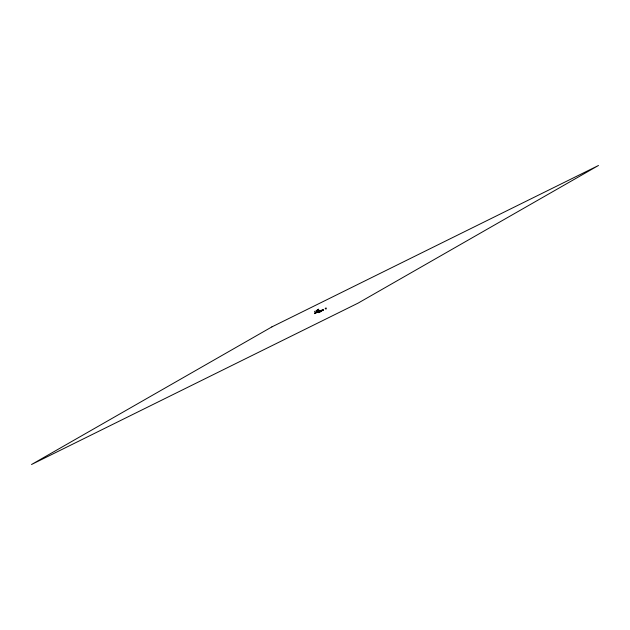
<?xml version="1.0" encoding="UTF-8"?>
<svg xmlns="http://www.w3.org/2000/svg" width="630" height="630" viewBox="0 0 630 630"><rect width="100%" height="100%" fill="white"/><g stroke="black" fill="none" stroke-linecap="round" stroke-linejoin="round"><path stroke-width="0.94" d="M315.583 313L316.732 312.504M323.048 310.015L322.458 310.44M319.749 311.204L320.434 311.37L319.221 311.535L320.355 310.976L320.442 311.48L320.048 311.307M320.938 310.779C322.032 311.708 320.465 310.519 321.749 310.881M321.717 310.866L321.741 310.385M315.189 311.11L315.307 311M316.583 310.669L316.843 310.59M317.268 309.889L317.284 310.031M317.307 311.574L317.512 311.897M318.559 309.102L318.725 309.472M319.764 311.826C319.89 311.417 320.15 311.637 320.095 311.488M321.087 310.952L321.45 310.417L320.835 310.621M322.355 310.44L322.481 309.968L323.269 310.18M321.662 310.511L321.584 310.913M319.725 311.732L319.662 311.661M317.378 309.889L317.103 310.354M318.898 312.291L318.993 312.212M319.898 311.732L319.93 311.401M319.599 311.496L320.702 311.393M320.331 311.007L321.174 310.543M321.426 311.015L321.765 310.74M320.268 311.244L320.568 311.393M316.197 312.716L314.567 313.575M316.748 312.464L319.544 310.96L319.024 311.236M317.717 311.377L319.252 310.393L318.189 310.913M318.205 312.212C318.512 313.236 320.284 311.496 318.489 312.669M319.528 311.929L319.355 311.598M320.536 311.157L319.985 311.59M317.819 311.102L314.425 313.299M315.024 312.716L315.937 312.244M314.646 313.661L315.071 313.433M321.001 310.543C319.56 311.283 321.229 310.377 321.009 311.267M319.693 312.031L320.583 311.606M318.008 309.527L317.859 309.755M315.913 312.252L316.291 311.976M319.945 311.189L319.961 311.102M321.001 311.094L320.56 311.086M320.213 311.661L319.772 311.992M316.709 310.503L316.764 310.645M319.473 311.771L319.552 311.85M320.946 311.094L321.19 310.684M320.93 311.385L321.465 311.11M317.3 312.157L316.559 312.59M321.457 310.314L321.087 310.503M322.78 310.409L323.103 310.267M317.827 311.897L318.245 311.669L317.733 311.945M318.15 311.606L317.181 311.511M320.394 311.566L321.717 310.992M314.654 311.606L314.685 311.338M316.189 312.614L315.693 312.527L316.063 312.716M319.174 311.842L319.977 311.44M321.079 310.85L322.032 310.204M321.52 310.582L321.355 310.708M325.253 308.448C326.379 310.755 326.883 306.479 325.253 308.448M318.189 312.102L319.15 311.614L318.189 312.102M322.182 310.007L323.143 309.519L322.214 309.991M271.845 326.915L31.5 464.523L358.155 303.085L598.5 165.477L271.845 326.915"/></g></svg>
